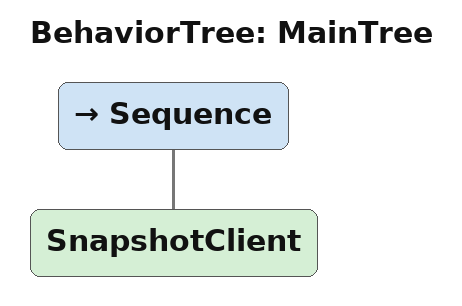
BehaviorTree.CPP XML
<?xml version='1.0' encoding='UTF-8'?>
<root main_tree_to_execute="MainTree" BTCPP_format="4">
    <BehaviorTree ID="MainTree">
        <Sequence>
            <SnapshotClient />
        </Sequence>
    </BehaviorTree>
</root>
